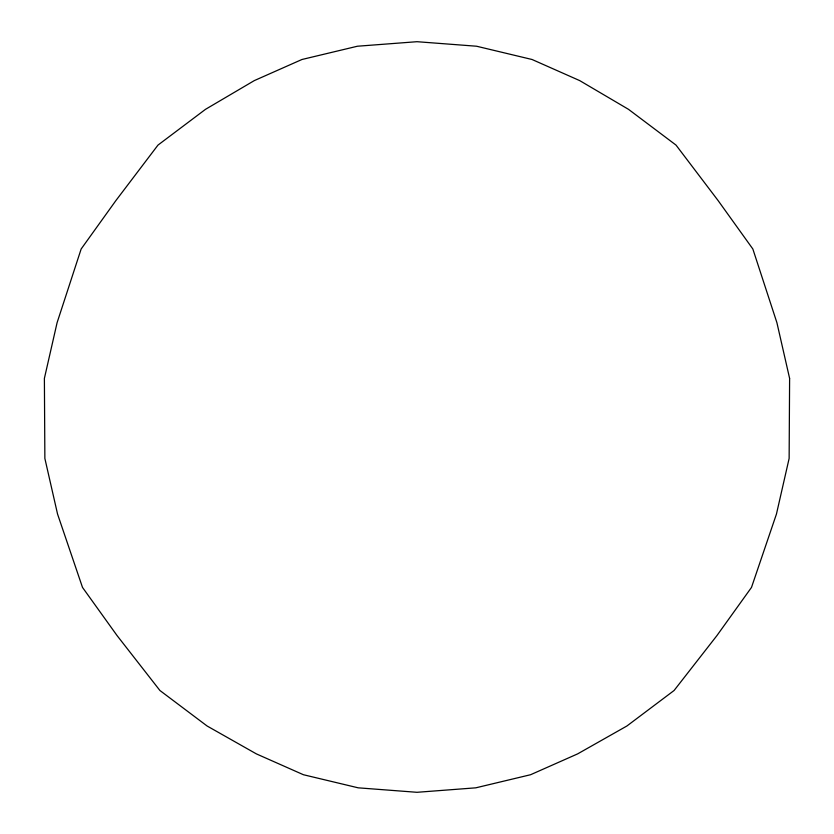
<?xml version="1.0" encoding="UTF-8"?>
<svg xmlns="http://www.w3.org/2000/svg" width="834" height="834" viewBox="0 0 834 834"><rect width="100%" height="100%" fill="white"/><g stroke="black" fill="none" stroke-linecap="round" stroke-linejoin="round"><path stroke-width="1.25" d="M789.61 378.386L789.131 458.439L776.454 514.046L751.497 587.417L716.896 635.633L674.081 690.5L626.907 725.997L577.639 753.884L530.591 774.723L475.797 787.828L417 792.3L358.203 787.828L303.409 774.723L256.361 753.884L207.093 725.997L159.919 690.5L117.104 635.633L82.503 587.417L57.546 514.046L44.869 458.439L44.39 378.386L57.087 322.706L81.148 249.001L115.884 200.587L157.98 145.095L205.508 109.327L254.297 80.606L301.95 59.495L357.442 46.224L417 41.7L476.558 46.224L532.05 59.495L579.703 80.606L628.492 109.327L676.02 145.095L718.116 200.587L752.852 249.001L776.913 322.706L789.61 378.386"/></g></svg>
